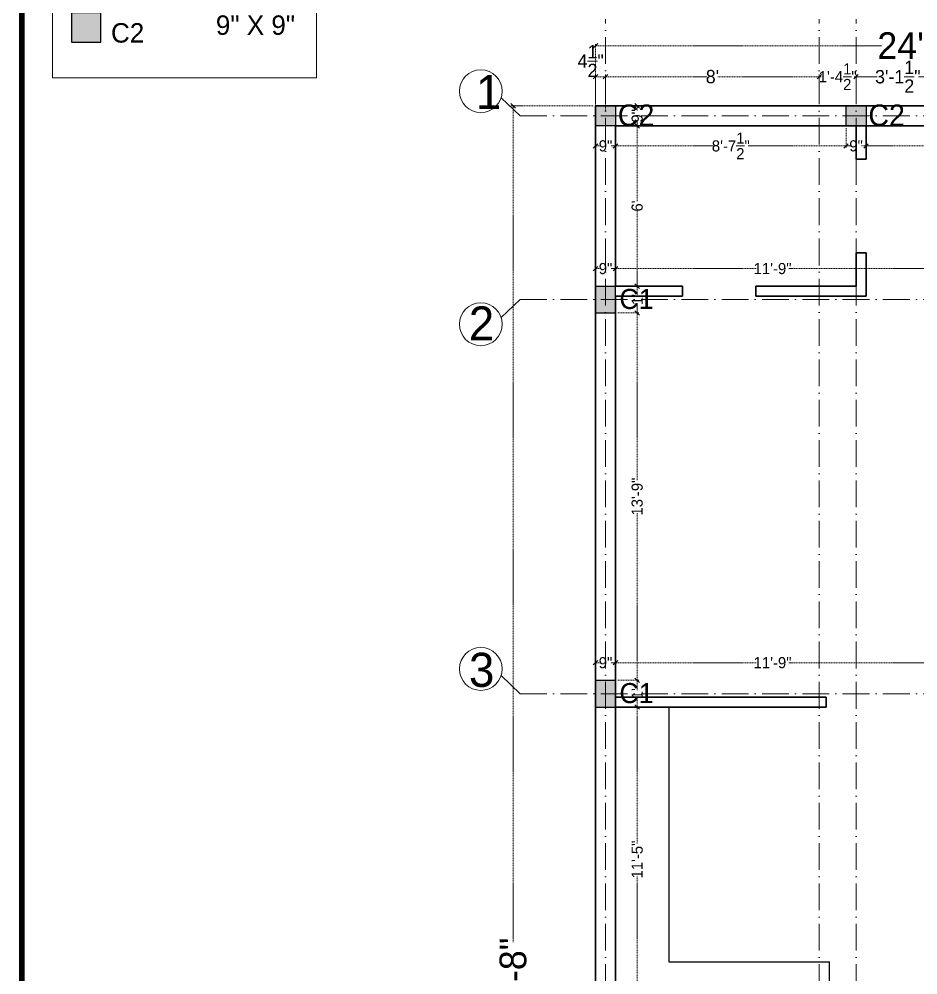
# Model space of a CAD drawing. Header units: millimetres. Extents: x -6808 to 215771, y -89660 to -16303.
# Drawn here: x 106699.7 to 107103.3, y -47514.1 to -47084.8 of the extents above; entities that cross this region are included whole.
import ezdxf

# ---------------------------------------------------------------- set-up
doc = ezdxf.new("R2010")
doc.units = ezdxf.units.MM
doc.header["$PDMODE"] = 35
doc.linetypes.add('ACAD_ISO10W100', pattern=[18, 12, -3, 0, -3])
doc.linetypes.add('DASHED', pattern=[0.75, 0.5, -0.25])
doc.layers.get('0').update_dxf_attribs({"color": 8})
for name, color, linetype, lineweight in [('col.center', 5, 'ACAD_ISO10W100', 15), ('column', 5, 'Continuous', 30), ('dim2', 6, 'Continuous', 20), ('wall', 7, 'Continuous', 35)]:
    doc.layers.add(name, color=color, linetype=linetype, lineweight=lineweight)
doc.layers.add('FORMAT', color=7, linetype='Continuous')
doc.styles.add('cdim', font='arial.ttf')
doc.styles.add('SAJ', font='eurr____.ttf')
doc.dimstyles.new('SAJ', dxfattribs={"dimtxt": 5, "dimasz": 2, "dimexe": 1, "dimexo": 1, "dimgap": 0.09375, "dimtad": 0, "dimdec": 1, "dimzin": 0, "dimdsep": 46, "dimlunit": 4, "dimtxsty": 'SAJ', "dimblk": 'OBLIQUE', "dimcen": 0.125, "dimdle": 0.375, "dimadec": 0, "dimazin": 0, "dimtfac": 1, "dimtdec": 1, "dimtofl": 0, "dimtmove": 0, "dimatfit": 3, "dimldrblk": 'OBLIQUE', "dimfxl": 1, "dimtolj": 1, "dimtzin": 0, "dimlwd": 5, "dimlwe": 5, "dimarcsym": 1})

# ---------------------------------------------------------------- blocks, each defined once
blk = doc.blocks.new('_Oblique')
at = {"color": 0, "linetype": 'ByBlock', "lineweight": -2}
blk.add_line((-0.5, -0.5), (0.5, 0.5), dxfattribs=at)
blk = doc.blocks.new('*D1376')
at = {"layer": 'Defpoints', "color": 0, "transparency": 16777216}
for p in [(107252.54, -47096.82), (106958.54, -47123.77), (107252.54, -47123.77)]:
    blk.add_point(p, dxfattribs=at)
at = {"layer": 'dim2', "color": 0, "linetype": 'DASHED', "lineweight": 5, "transparency": 16777216}
for p, q in [((106958.54, -47122.77), (106958.54, -47095.82)), ((107252.54, -47122.77), (107252.54, -47095.82)), ((106958.17, -47096.82), (107087.09, -47096.82)), ((107252.92, -47096.82), (107124, -47096.82))]:
    blk.add_line(p, q, dxfattribs=at)
at = {"layer": 'dim2', "color": 0, "lineweight": 5, "transparency": 16777216, "xscale": 2, "yscale": 2, "zscale": 2, "rotation": 180}
blk.add_blockref('_Oblique', (106958.54, -47096.82), dxfattribs=at)
at = {"layer": 'dim2', "color": 0, "lineweight": 5, "transparency": 16777216, "xscale": 2, "yscale": 2, "zscale": 2}
blk.add_blockref('_Oblique', (107252.54, -47096.82), dxfattribs=at)
at = {"layer": 'dim2', "color": 0, "transparency": 16777216, "insert": (107105.54, -47096.82), "char_height": 12, "attachment_point": 5, "style": 'SAJ'}
blk.add_mtext('\\A1;24\'-6"', dxfattribs=at)
blk = doc.blocks.new('*D1377')
at = {"layer": 'Defpoints', "color": 0, "transparency": 16777216}
for p in [(106958.54, -47123.77), (106921.55, -47911.77), (106958.54, -47911.77)]:
    blk.add_point(p, dxfattribs=at)
at = {"layer": 'dim2', "color": 0, "linetype": 'DASHED', "lineweight": 5, "transparency": 16777216}
for p, q in [((106957.54, -47123.77), (106920.55, -47123.77)), ((106921.55, -47123.4), (106921.55, -47499.36)), ((106921.55, -47912.15), (106921.55, -47536.18)), ((106957.54, -47911.77), (106920.55, -47911.77))]:
    blk.add_line(p, q, dxfattribs=at)
at = {"layer": 'dim2', "color": 0, "lineweight": 5, "transparency": 16777216, "xscale": 2, "yscale": 2, "zscale": 2}
for p, rotation in [((106921.55, -47123.77), 90), ((106921.55, -47911.77), 270)]:
    blk.add_blockref('_Oblique', p, dxfattribs=dict(at, rotation=rotation))
at = {"layer": 'dim2', "color": 0, "transparency": 16777216, "insert": (106921.55, -47517.77), "char_height": 12, "attachment_point": 5, "rotation": 90, "style": 'SAJ'}
blk.add_mtext('\\A1;65\'-8"', dxfattribs=at)
blk = doc.blocks.new('A$C32B276F4')
at = {"layer": 'column'}
blk.add_hatch(color=256, dxfattribs=at).paths.add_polyline_path([(9, 0), (9, 9), (0, 9), (0, 0)])
for p, q in [((0, 0), (0, 9)), ((0, 9), (9, 9)), ((9, 9), (9, 0)), ((9, 0), (0, 0))]:
    blk.add_line(p, q, dxfattribs=at)
at = {"layer": 'col.center', "linetype": 'ByBlock', "insert": (10.02, 9.59), "char_height": 9.6, "width": 293.6941, "attachment_point": 1, "style": 'SAJ'}
blk.add_mtext('\\A1;{\\fCentury Gothic|b0|i0|c0|p34;C2}', dxfattribs=at)
blk = doc.blocks.new('c1')
at = {"layer": 'column'}
blk.add_hatch(color=256, dxfattribs=at).paths.add_polyline_path([(58376.49, -43564.36), (58385.49, -43564.36), (58385.49, -43552.36), (58376.49, -43552.36)])
for p, q in [((58376.49, -43552.36), (58376.49, -43564.36)), ((58376.49, -43552.36), (58385.49, -43552.36)), ((58385.49, -43564.36), (58385.49, -43552.36)), ((58376.49, -43564.36), (58385.49, -43564.36))]:
    blk.add_line(p, q, dxfattribs=at)
blk = doc.blocks.new('*D1336')
at = {"layer": 'col.center', "color": 0, "linetype": 'DASHED', "lineweight": 5, "transparency": 16777216}
for p, q in [((106958.17, -47110.69), (106963.42, -47110.69)), ((106958.54, -47126.2), (106958.54, -47109.69)), ((106963.04, -47126.2), (106963.04, -47109.69))]:
    blk.add_line(p, q, dxfattribs=at)
at = {"layer": 'Defpoints', "color": 0, "transparency": 16777216}
for p in [(106963.04, -47110.69), (106958.54, -47127.2), (106963.04, -47127.2)]:
    blk.add_point(p, dxfattribs=at)
at = {"layer": 'col.center', "color": 0, "lineweight": 5, "transparency": 16777216, "xscale": 2, "yscale": 2, "zscale": 2, "rotation": 180}
blk.add_blockref('_Oblique', (106958.54, -47110.69), dxfattribs=at)
at = {"layer": 'col.center', "color": 0, "lineweight": 5, "transparency": 16777216, "xscale": 2, "yscale": 2, "zscale": 2}
blk.add_blockref('_Oblique', (106963.04, -47110.69), dxfattribs=at)
at = {"layer": 'col.center', "color": 0, "transparency": 16777216, "insert": (106956.36, -47103.69), "char_height": 5, "attachment_point": 5, "style": 'SAJ'}
blk.add_mtext('\\A1;{\\H1.2x;4{\\H1.000000x;\\S1/2;}"}', dxfattribs=at)
blk = doc.blocks.new('*D1337')
at = {"layer": 'col.center', "color": 0, "linetype": 'DASHED', "lineweight": 5, "transparency": 16777216}
for p, q in [((106962.67, -47110.69), (107008.6, -47110.69)), ((106963.04, -47116.94), (106963.04, -47109.69)), ((107059.42, -47110.69), (107013.48, -47110.69)), ((107059.04, -47116.94), (107059.04, -47109.69))]:
    blk.add_line(p, q, dxfattribs=at)
at = {"layer": 'Defpoints', "color": 0, "transparency": 16777216}
for p in [(107059.04, -47110.69), (106963.04, -47117.94), (107059.04, -47117.94)]:
    blk.add_point(p, dxfattribs=at)
at = {"layer": 'col.center', "color": 0, "lineweight": 5, "transparency": 16777216, "xscale": 2, "yscale": 2, "zscale": 2, "rotation": 180}
blk.add_blockref('_Oblique', (106963.04, -47110.69), dxfattribs=at)
at = {"layer": 'col.center', "color": 0, "lineweight": 5, "transparency": 16777216, "xscale": 2, "yscale": 2, "zscale": 2}
blk.add_blockref('_Oblique', (107059.04, -47110.69), dxfattribs=at)
at = {"layer": 'col.center', "color": 0, "transparency": 16777216, "insert": (107011.04, -47110.69), "char_height": 5, "attachment_point": 5, "style": 'SAJ'}
blk.add_mtext("\\A1;{\\H1.2x;8'}", dxfattribs=at)
blk = doc.blocks.new('*D1338')
at = {"layer": 'col.center', "color": 0, "linetype": 'DASHED', "lineweight": 5, "transparency": 16777216}
for p, q in [((107075.17, -47110.69), (107084.95, -47110.69)), ((107075.54, -47116.94), (107075.54, -47109.69)), ((107113.42, -47110.69), (107103.63, -47110.69)), ((107113.04, -47116.94), (107113.04, -47109.69))]:
    blk.add_line(p, q, dxfattribs=at)
at = {"layer": 'Defpoints', "color": 0, "transparency": 16777216}
for p in [(107113.04, -47110.69), (107075.54, -47117.94), (107113.04, -47117.94)]:
    blk.add_point(p, dxfattribs=at)
at = {"layer": 'col.center', "color": 0, "lineweight": 5, "transparency": 16777216, "xscale": 2, "yscale": 2, "zscale": 2, "rotation": 180}
blk.add_blockref('_Oblique', (107075.54, -47110.69), dxfattribs=at)
at = {"layer": 'col.center', "color": 0, "lineweight": 5, "transparency": 16777216, "xscale": 2, "yscale": 2, "zscale": 2}
blk.add_blockref('_Oblique', (107113.04, -47110.69), dxfattribs=at)
at = {"layer": 'col.center', "color": 0, "transparency": 16777216, "insert": (107094.29, -47110.69), "char_height": 5, "attachment_point": 5, "style": 'SAJ'}
blk.add_mtext('\\A1;{\\H1.2x;3\'-1{\\H1.000000x;\\S1/2;}"}', dxfattribs=at)
blk = doc.blocks.new('*D1381')
at = {"layer": 'col.center', "color": 0, "linetype": 'DASHED', "lineweight": 5, "transparency": 16777216}
for p, q in [((107058.67, -47110.69), (107059.95, -47110.69)), ((107059.04, -47116.94), (107059.04, -47109.69)), ((107075.92, -47110.69), (107074.63, -47110.69)), ((107075.54, -47116.94), (107075.54, -47109.69))]:
    blk.add_line(p, q, dxfattribs=at)
at = {"layer": 'Defpoints', "color": 0, "transparency": 16777216}
for p in [(107075.54, -47110.69), (107059.04, -47117.94), (107075.54, -47117.94)]:
    blk.add_point(p, dxfattribs=at)
at = {"layer": 'col.center', "color": 0, "lineweight": 5, "transparency": 16777216, "xscale": 2, "yscale": 2, "zscale": 2, "rotation": 180}
blk.add_blockref('_Oblique', (107059.04, -47110.69), dxfattribs=at)
at = {"layer": 'col.center', "color": 0, "lineweight": 5, "transparency": 16777216, "xscale": 2, "yscale": 2, "zscale": 2}
blk.add_blockref('_Oblique', (107075.54, -47110.69), dxfattribs=at)
at = {"layer": 'col.center', "color": 0, "transparency": 16777216, "insert": (107067.29, -47110.69), "char_height": 5, "attachment_point": 5, "style": 'SAJ'}
blk.add_mtext('\\A1;1\'-4{\\H1.000000x;\\S1/2;}"', dxfattribs=at)
blk = doc.blocks.new('*D1382')
at = {"layer": 'col.center', "color": 0, "linetype": 'DASHED', "lineweight": 5, "transparency": 16777216}
for p, q in [((106958.54, -47133.77), (106958.54, -47142.77)), ((106967.54, -47133.77), (106967.54, -47142.77)), ((106958.17, -47141.77), (106960.57, -47141.77)), ((106967.92, -47141.77), (106965.51, -47141.77))]:
    blk.add_line(p, q, dxfattribs=at)
at = {"layer": 'Defpoints', "color": 0, "transparency": 16777216}
for p in [(106958.54, -47132.77), (106967.54, -47132.77), (106958.54, -47141.77)]:
    blk.add_point(p, dxfattribs=at)
at = {"layer": 'col.center', "color": 0, "lineweight": 5, "transparency": 16777216, "xscale": 2, "yscale": 2, "zscale": 2, "rotation": 180}
blk.add_blockref('_Oblique', (106958.54, -47141.77), dxfattribs=at)
at = {"layer": 'col.center', "color": 0, "lineweight": 5, "transparency": 16777216, "xscale": 2, "yscale": 2, "zscale": 2}
blk.add_blockref('_Oblique', (106967.54, -47141.77), dxfattribs=at)
at = {"layer": 'col.center', "color": 0, "transparency": 16777216, "insert": (106963.04, -47141.77), "char_height": 5, "attachment_point": 5, "style": 'SAJ'}
blk.add_mtext('\\A1;{\\C1;9"}', dxfattribs=at)
blk = doc.blocks.new('*D1383')
at = {"layer": 'col.center', "color": 0, "linetype": 'DASHED', "lineweight": 5, "transparency": 16777216}
for p, q in [((106967.54, -47133.77), (106967.54, -47142.77)), ((107071.04, -47133.77), (107071.04, -47142.77)), ((106967.17, -47141.77), (107011.53, -47141.77)), ((107071.42, -47141.77), (107027.05, -47141.77))]:
    blk.add_line(p, q, dxfattribs=at)
at = {"layer": 'Defpoints', "color": 0, "transparency": 16777216}
for p in [(106967.54, -47132.77), (107071.04, -47132.77), (107071.04, -47141.77)]:
    blk.add_point(p, dxfattribs=at)
at = {"layer": 'col.center', "color": 0, "lineweight": 5, "transparency": 16777216, "xscale": 2, "yscale": 2, "zscale": 2, "rotation": 180}
blk.add_blockref('_Oblique', (106967.54, -47141.77), dxfattribs=at)
at = {"layer": 'col.center', "color": 0, "lineweight": 5, "transparency": 16777216, "xscale": 2, "yscale": 2, "zscale": 2}
blk.add_blockref('_Oblique', (107071.04, -47141.77), dxfattribs=at)
at = {"layer": 'col.center', "color": 0, "transparency": 16777216, "insert": (107019.29, -47141.77), "char_height": 5, "attachment_point": 5, "style": 'SAJ'}
blk.add_mtext('\\A1;{\\C1;8\'-7{\\H1.000000x;\\S1/2;}"}', dxfattribs=at)
blk = doc.blocks.new('*D1384')
at = {"layer": 'col.center', "color": 0, "linetype": 'DASHED', "lineweight": 5, "transparency": 16777216}
for p, q in [((107071.04, -47133.77), (107071.04, -47142.77)), ((107080.04, -47133.77), (107080.04, -47142.77)), ((107070.67, -47141.77), (107073.07, -47141.77)), ((107080.42, -47141.77), (107078.01, -47141.77))]:
    blk.add_line(p, q, dxfattribs=at)
at = {"layer": 'Defpoints', "color": 0, "transparency": 16777216}
for p in [(107071.04, -47132.77), (107080.04, -47132.77), (107071.04, -47141.77)]:
    blk.add_point(p, dxfattribs=at)
at = {"layer": 'col.center', "color": 0, "lineweight": 5, "transparency": 16777216, "xscale": 2, "yscale": 2, "zscale": 2, "rotation": 180}
blk.add_blockref('_Oblique', (107071.04, -47141.77), dxfattribs=at)
at = {"layer": 'col.center', "color": 0, "lineweight": 5, "transparency": 16777216, "xscale": 2, "yscale": 2, "zscale": 2}
blk.add_blockref('_Oblique', (107080.04, -47141.77), dxfattribs=at)
at = {"layer": 'col.center', "color": 0, "transparency": 16777216, "insert": (107075.54, -47141.77), "char_height": 5, "attachment_point": 5, "style": 'SAJ'}
blk.add_mtext('\\A1;{\\C1;9"}', dxfattribs=at)
blk = doc.blocks.new('*D1385')
at = {"layer": 'col.center', "color": 0, "linetype": 'DASHED', "lineweight": 5, "transparency": 16777216}
for p, q in [((107080.04, -47133.77), (107080.04, -47142.77)), ((107243.54, -47133.77), (107243.54, -47142.77)), ((107079.67, -47141.77), (107152.69, -47141.77)), ((107243.92, -47141.77), (107170.89, -47141.77))]:
    blk.add_line(p, q, dxfattribs=at)
at = {"layer": 'Defpoints', "color": 0, "transparency": 16777216}
for p in [(107080.04, -47132.77), (107243.54, -47132.77), (107243.54, -47141.77)]:
    blk.add_point(p, dxfattribs=at)
at = {"layer": 'col.center', "color": 0, "lineweight": 5, "transparency": 16777216, "xscale": 2, "yscale": 2, "zscale": 2, "rotation": 180}
blk.add_blockref('_Oblique', (107080.04, -47141.77), dxfattribs=at)
at = {"layer": 'col.center', "color": 0, "lineweight": 5, "transparency": 16777216, "xscale": 2, "yscale": 2, "zscale": 2}
blk.add_blockref('_Oblique', (107243.54, -47141.77), dxfattribs=at)
at = {"layer": 'col.center', "color": 0, "transparency": 16777216, "insert": (107161.79, -47141.77), "char_height": 5, "attachment_point": 5, "style": 'SAJ'}
blk.add_mtext('\\A1;{\\C1;13\'-7{\\H1.000000x;\\S1/2;}"}', dxfattribs=at)
blk = doc.blocks.new('*D1387')
at = {"layer": 'col.center', "color": 0, "linetype": 'DASHED', "lineweight": 5, "transparency": 16777216}
for p, q in [((106967.17, -47196.89), (107030.75, -47196.89)), ((106967.54, -47203.77), (106967.54, -47195.89)), ((107108.92, -47196.89), (107045.33, -47196.89)), ((107108.54, -47203.77), (107108.54, -47195.89))]:
    blk.add_line(p, q, dxfattribs=at)
at = {"layer": 'Defpoints', "color": 0, "transparency": 16777216}
for p in [(107108.54, -47196.89), (106967.54, -47204.77), (107108.54, -47204.77)]:
    blk.add_point(p, dxfattribs=at)
at = {"layer": 'col.center', "color": 0, "lineweight": 5, "transparency": 16777216, "xscale": 2, "yscale": 2, "zscale": 2, "rotation": 180}
blk.add_blockref('_Oblique', (106967.54, -47196.89), dxfattribs=at)
at = {"layer": 'col.center', "color": 0, "lineweight": 5, "transparency": 16777216, "xscale": 2, "yscale": 2, "zscale": 2}
blk.add_blockref('_Oblique', (107108.54, -47196.89), dxfattribs=at)
at = {"layer": 'col.center', "color": 0, "transparency": 16777216, "insert": (107038.04, -47196.89), "char_height": 5, "attachment_point": 5, "style": 'SAJ'}
blk.add_mtext('\\A1;{\\C1;11\'-9"}', dxfattribs=at)
blk = doc.blocks.new('*D1346')
at = {"layer": 'col.center', "color": 0, "linetype": 'DASHED', "lineweight": 5, "transparency": 16777216}
for p, q in [((106967.17, -47373.89), (107030.75, -47373.89)), ((106967.54, -47380.77), (106967.54, -47372.89)), ((107108.92, -47373.89), (107045.33, -47373.89)), ((107108.54, -47380.77), (107108.54, -47372.89))]:
    blk.add_line(p, q, dxfattribs=at)
at = {"layer": 'Defpoints', "color": 0, "transparency": 16777216}
for p in [(107108.54, -47373.89), (106967.54, -47381.77), (107108.54, -47381.77)]:
    blk.add_point(p, dxfattribs=at)
at = {"layer": 'col.center', "color": 0, "lineweight": 5, "transparency": 16777216, "xscale": 2, "yscale": 2, "zscale": 2, "rotation": 180}
blk.add_blockref('_Oblique', (106967.54, -47373.89), dxfattribs=at)
at = {"layer": 'col.center', "color": 0, "lineweight": 5, "transparency": 16777216, "xscale": 2, "yscale": 2, "zscale": 2}
blk.add_blockref('_Oblique', (107108.54, -47373.89), dxfattribs=at)
at = {"layer": 'col.center', "color": 0, "transparency": 16777216, "insert": (107038.04, -47373.89), "char_height": 5, "attachment_point": 5, "style": 'SAJ'}
blk.add_mtext('\\A1;{\\C1;11\'-9"}', dxfattribs=at)
blk = doc.blocks.new('*D1391')
at = {"layer": 'col.center', "color": 0, "linetype": 'DASHED', "lineweight": 5, "transparency": 16777216}
for p, q in [((106958.17, -47373.89), (106960.57, -47373.89)), ((106958.54, -47380.77), (106958.54, -47372.89)), ((106967.92, -47373.89), (106965.51, -47373.89)), ((106967.54, -47380.77), (106967.54, -47372.89))]:
    blk.add_line(p, q, dxfattribs=at)
at = {"layer": 'Defpoints', "color": 0, "transparency": 16777216}
for p in [(106967.54, -47373.89), (106958.54, -47381.77), (106967.54, -47381.77)]:
    blk.add_point(p, dxfattribs=at)
at = {"layer": 'col.center', "color": 0, "lineweight": 5, "transparency": 16777216, "xscale": 2, "yscale": 2, "zscale": 2, "rotation": 180}
blk.add_blockref('_Oblique', (106958.54, -47373.89), dxfattribs=at)
at = {"layer": 'col.center', "color": 0, "lineweight": 5, "transparency": 16777216, "xscale": 2, "yscale": 2, "zscale": 2}
blk.add_blockref('_Oblique', (106967.54, -47373.89), dxfattribs=at)
at = {"layer": 'col.center', "color": 0, "transparency": 16777216, "insert": (106963.04, -47373.89), "char_height": 5, "attachment_point": 5, "style": 'SAJ'}
blk.add_mtext('\\A1;{\\C1;9"}', dxfattribs=at)
blk = doc.blocks.new('*D1392')
at = {"layer": 'col.center', "color": 0, "linetype": 'DASHED', "lineweight": 5, "transparency": 16777216}
for p, q in [((106958.17, -47196.89), (106960.57, -47196.89)), ((106958.54, -47203.77), (106958.54, -47195.89)), ((106967.92, -47196.89), (106965.51, -47196.89)), ((106967.54, -47203.77), (106967.54, -47195.89))]:
    blk.add_line(p, q, dxfattribs=at)
at = {"layer": 'Defpoints', "color": 0, "transparency": 16777216}
for p in [(106967.54, -47196.89), (106958.54, -47204.77), (106967.54, -47204.77)]:
    blk.add_point(p, dxfattribs=at)
at = {"layer": 'col.center', "color": 0, "lineweight": 5, "transparency": 16777216, "xscale": 2, "yscale": 2, "zscale": 2, "rotation": 180}
blk.add_blockref('_Oblique', (106958.54, -47196.89), dxfattribs=at)
at = {"layer": 'col.center', "color": 0, "lineweight": 5, "transparency": 16777216, "xscale": 2, "yscale": 2, "zscale": 2}
blk.add_blockref('_Oblique', (106967.54, -47196.89), dxfattribs=at)
at = {"layer": 'col.center', "color": 0, "transparency": 16777216, "insert": (106963.04, -47196.89), "char_height": 5, "attachment_point": 5, "style": 'SAJ'}
blk.add_mtext('\\A1;{\\C1;9"}', dxfattribs=at)
blk = doc.blocks.new('*D1402')
at = {"layer": 'col.center', "color": 0, "linetype": 'DASHED', "lineweight": 5, "transparency": 16777216}
for p, q in [((106968.54, -47123.77), (106978.27, -47123.77)), ((106977.27, -47123.4), (106977.27, -47125.8)), ((106968.54, -47132.77), (106978.27, -47132.77)), ((106977.27, -47133.15), (106977.27, -47130.75))]:
    blk.add_line(p, q, dxfattribs=at)
at = {"layer": 'Defpoints', "color": 0, "transparency": 16777216}
for p in [(106967.54, -47123.77), (106967.54, -47132.77), (106977.27, -47132.77)]:
    blk.add_point(p, dxfattribs=at)
at = {"layer": 'col.center', "color": 0, "lineweight": 5, "transparency": 16777216, "xscale": 2, "yscale": 2, "zscale": 2}
for p, rotation in [((106977.27, -47123.77), 90), ((106977.27, -47132.77), 270)]:
    blk.add_blockref('_Oblique', p, dxfattribs=dict(at, rotation=rotation))
at = {"layer": 'col.center', "color": 0, "transparency": 16777216, "insert": (106977.27, -47128.27), "char_height": 5, "attachment_point": 5, "rotation": 90, "style": 'SAJ'}
blk.add_mtext('\\A1;{\\C1;9"}', dxfattribs=at)
blk = doc.blocks.new('*D1361')
at = {"layer": 'col.center', "color": 0, "linetype": 'DASHED', "lineweight": 5, "transparency": 16777216}
for p, q in [((106968.54, -47132.77), (106978.27, -47132.77)), ((106977.27, -47132.4), (106977.27, -47166.71)), ((106977.27, -47205.15), (106977.27, -47170.84)), ((106968.54, -47204.77), (106978.27, -47204.77))]:
    blk.add_line(p, q, dxfattribs=at)
at = {"layer": 'Defpoints', "color": 0, "transparency": 16777216}
for p in [(106967.54, -47132.77), (106967.54, -47204.77), (106977.27, -47204.77)]:
    blk.add_point(p, dxfattribs=at)
at = {"layer": 'col.center', "color": 0, "lineweight": 5, "transparency": 16777216, "xscale": 2, "yscale": 2, "zscale": 2}
for p, rotation in [((106977.27, -47132.77), 90), ((106977.27, -47204.77), 270)]:
    blk.add_blockref('_Oblique', p, dxfattribs=dict(at, rotation=rotation))
at = {"layer": 'col.center', "color": 0, "transparency": 16777216, "insert": (106977.27, -47168.77), "char_height": 5, "attachment_point": 5, "rotation": 90, "style": 'SAJ'}
blk.add_mtext("\\A1;{\\C1;6'}", dxfattribs=at)
blk = doc.blocks.new('*D1403')
at = {"layer": 'col.center', "color": 0, "linetype": 'DASHED', "lineweight": 5, "transparency": 16777216}
for p, q in [((106968.54, -47204.77), (106978.27, -47204.77)), ((106977.27, -47204.4), (106977.27, -47209.15)), ((106977.27, -47217.15), (106977.27, -47212.4)), ((106968.54, -47216.77), (106978.27, -47216.77))]:
    blk.add_line(p, q, dxfattribs=at)
at = {"layer": 'Defpoints', "color": 0, "transparency": 16777216}
for p in [(106967.54, -47204.77), (106967.54, -47216.77), (106977.27, -47216.77)]:
    blk.add_point(p, dxfattribs=at)
at = {"layer": 'col.center', "color": 0, "lineweight": 5, "transparency": 16777216, "xscale": 2, "yscale": 2, "zscale": 2}
for p, rotation in [((106977.27, -47204.77), 90), ((106977.27, -47216.77), 270)]:
    blk.add_blockref('_Oblique', p, dxfattribs=dict(at, rotation=rotation))
at = {"layer": 'col.center', "color": 0, "transparency": 16777216, "insert": (106977.27, -47210.77), "char_height": 5, "attachment_point": 5, "rotation": 90, "style": 'SAJ'}
blk.add_mtext("\\A1;{\\C1;1'}", dxfattribs=at)
blk = doc.blocks.new('*D1362')
at = {"layer": 'col.center', "color": 0, "linetype": 'DASHED', "lineweight": 5, "transparency": 16777216}
for p, q in [((106968.54, -47216.77), (106978.27, -47216.77)), ((106977.27, -47216.4), (106977.27, -47291.99)), ((106977.27, -47382.15), (106977.27, -47306.56)), ((106968.54, -47381.77), (106978.27, -47381.77))]:
    blk.add_line(p, q, dxfattribs=at)
at = {"layer": 'Defpoints', "color": 0, "transparency": 16777216}
for p in [(106967.54, -47216.77), (106967.54, -47381.77), (106977.27, -47381.77)]:
    blk.add_point(p, dxfattribs=at)
at = {"layer": 'col.center', "color": 0, "lineweight": 5, "transparency": 16777216, "xscale": 2, "yscale": 2, "zscale": 2}
for p, rotation in [((106977.27, -47216.77), 90), ((106977.27, -47381.77), 270)]:
    blk.add_blockref('_Oblique', p, dxfattribs=dict(at, rotation=rotation))
at = {"layer": 'col.center', "color": 0, "transparency": 16777216, "insert": (106977.27, -47299.27), "char_height": 5, "attachment_point": 5, "rotation": 90, "style": 'SAJ'}
blk.add_mtext('\\A1;{\\C1;13\'-9"}', dxfattribs=at)
blk = doc.blocks.new('*D1404')
at = {"layer": 'col.center', "color": 0, "linetype": 'DASHED', "lineweight": 5, "transparency": 16777216}
for p, q in [((106968.54, -47381.77), (106978.27, -47381.77)), ((106977.27, -47381.4), (106977.27, -47386.15)), ((106977.27, -47394.15), (106977.27, -47389.4)), ((106968.54, -47393.77), (106978.27, -47393.77))]:
    blk.add_line(p, q, dxfattribs=at)
at = {"layer": 'Defpoints', "color": 0, "transparency": 16777216}
for p in [(106967.54, -47381.77), (106967.54, -47393.77), (106977.27, -47393.77)]:
    blk.add_point(p, dxfattribs=at)
at = {"layer": 'col.center', "color": 0, "lineweight": 5, "transparency": 16777216, "xscale": 2, "yscale": 2, "zscale": 2}
for p, rotation in [((106977.27, -47381.77), 90), ((106977.27, -47393.77), 270)]:
    blk.add_blockref('_Oblique', p, dxfattribs=dict(at, rotation=rotation))
at = {"layer": 'col.center', "color": 0, "transparency": 16777216, "insert": (106977.27, -47387.77), "char_height": 5, "attachment_point": 5, "rotation": 90, "style": 'SAJ'}
blk.add_mtext("\\A1;1'", dxfattribs=at)
blk = doc.blocks.new('*D1405')
at = {"layer": 'col.center', "color": 0, "linetype": 'DASHED', "lineweight": 5, "transparency": 16777216}
for p, q in [((106968.54, -47393.77), (106978.27, -47393.77)), ((106977.27, -47393.4), (106977.27, -47454.99)), ((106977.27, -47531.15), (106977.27, -47469.56)), ((106968.54, -47530.77), (106978.27, -47530.77))]:
    blk.add_line(p, q, dxfattribs=at)
at = {"layer": 'Defpoints', "color": 0, "transparency": 16777216}
for p in [(106967.54, -47393.77), (106967.54, -47530.77), (106977.27, -47530.77)]:
    blk.add_point(p, dxfattribs=at)
at = {"layer": 'col.center', "color": 0, "lineweight": 5, "transparency": 16777216, "xscale": 2, "yscale": 2, "zscale": 2}
for p, rotation in [((106977.27, -47393.77), 90), ((106977.27, -47530.77), 270)]:
    blk.add_blockref('_Oblique', p, dxfattribs=dict(at, rotation=rotation))
at = {"layer": 'col.center', "color": 0, "transparency": 16777216, "insert": (106977.27, -47462.27), "char_height": 5, "attachment_point": 5, "rotation": 90, "style": 'SAJ'}
blk.add_mtext('\\A1;{\\C1;11\'-5"}', dxfattribs=at)

msp = doc.modelspace()

# ---------------------------------------------------------------- hatches: boundary and pattern name
at = {"layer": 'column', "ltscale": 2}
msp.add_hatch(color=5, dxfattribs=at).paths.add_polyline_path([(106736.411, -47095.168), (106736.411, -47082.069), (106723.312, -47082.069), (106723.312, -47095.168)])

# ---------------------------------------------------------------- linework, layer by layer
for p, q in [((106991.54, -47393.774), (106991.54, -47508.274)), ((106991.54, -47508.274), (107063.54, -47508.274)), ((107063.54, -47532.274), (107063.54, -47508.274))]:
    msp.add_line(p, q)
at = {"layer": 'col.center'}
for p, q in [((106963.04, -47937.508), (106963.04, -47084.827)), ((107059.04, -47937.508), (107059.04, -47084.827)), ((107075.54, -47937.508), (107075.54, -47084.827)), ((106924.715, -47128.274), (106916.198, -47120.145)), ((106924.715, -47128.274), (107299.84, -47128.274)), ((106924.715, -47210.774), (106916.198, -47218.902)), ((106924.715, -47210.774), (107299.84, -47210.774)), ((106924.715, -47387.774), (106916.198, -47379.645)), ((106924.715, -47387.774), (107299.84, -47387.774))]:
    msp.add_line(p, q, dxfattribs=at)
at = {"layer": 'col.center', "linetype": 'ByBlock'}
for centre in [(106907.044, -47117.183), (106907.044, -47221.865), (106907.044, -47376.683)]:
    msp.add_circle(centre, 9.621, dxfattribs=at)
at = {"layer": 'column', "lineweight": 18}
msp.add_lwpolyline([(106714.664, -47052.569), (106833.343, -47052.569), (106833.343, -47111.242), (106714.664, -47111.242)], close=True, dxfattribs=at)
at = {"layer": 'column', "ltscale": 2}
msp.add_lwpolyline([(106723.312, -47095.168), (106736.411, -47095.168), (106736.411, -47082.069), (106723.312, -47082.069)], close=True, dxfattribs=at)
at = {"layer": 'FORMAT', "color": 0, "const_width": 2.464}
msp.add_lwpolyline([(106700.982, -47038.294), (106700.982, -48196.039), (107505.834, -48196.039), (107505.834, -47038.294)], close=True, dxfattribs=at)
msp.add_lwpolyline([(106700.982, -47038.294), (106700.982, -48196.039), (107505.834, -48196.039), (107505.834, -47038.294)], close=True, dxfattribs=at)
at = {"layer": 'wall'}
for p, q in [((107252.54, -47123.774), (106958.54, -47123.774)), ((106958.54, -47123.774), (106958.54, -47911.774)), ((107243.54, -47132.774), (106967.54, -47132.774)), ((106967.54, -47132.774), (106967.54, -47197.774)), ((106967.54, -47132.774), (106967.54, -47197.774)), ((107098.04, -47132.774), (107102.54, -47132.774)), ((106967.54, -47197.774), (106967.54, -47202.274)), ((106967.54, -47197.774), (106967.54, -47202.274)), ((106967.54, -47202.274), (106967.54, -47204.774)), ((106967.54, -47209.274), (106967.54, -47532.274))]:
    msp.add_line(p, q, dxfattribs=at)
at = {"layer": 'wall', "color": 1}
for p, q in [((107075.54, -47132.774), (107075.54, -47147.774)), ((107080.04, -47132.774), (107080.04, -47147.774)), ((107075.54, -47147.774), (107080.04, -47147.774)), ((107075.54, -47189.774), (107075.54, -47204.774)), ((107075.54, -47189.774), (107080.04, -47189.774)), ((107080.04, -47189.774), (107080.04, -47209.274)), ((106997.54, -47204.774), (106967.54, -47204.774)), ((106997.54, -47209.274), (106997.54, -47204.774)), ((107075.54, -47204.774), (107030.54, -47204.774)), ((107030.54, -47209.274), (107030.54, -47204.774)), ((106997.54, -47209.274), (106967.54, -47209.274)), ((107080.04, -47209.274), (107030.54, -47209.274)), ((107062.04, -47389.274), (106967.54, -47389.274)), ((107062.04, -47393.774), (107062.04, -47389.274)), ((107062.04, -47393.774), (106967.54, -47393.774))]:
    msp.add_line(p, q, dxfattribs=at)

# ---------------------------------------------------------------- block references
at = {"layer": 'column'}
for name, p in [('A$C32B276F4', (106958.54, -47132.774)), ('A$C32B276F4', (107071.04, -47132.774)), ('c1', (48582.049, -3652.412)), ('c1', (48582.049, -3829.412))]:
    msp.add_blockref(name, p, dxfattribs=at)

# ---------------------------------------------------------------- texts
at = {"layer": 'col.center', "char_height": 15.3, "width": 10.91812, "style": 'SAJ'}
for s, insert, attachment_point in [('\\A1;\\pi3.49846;{\\fCentury Gothic|b0|i0|c0|p34;1}', (106901.4, -47109.913), 1), ('\\A1;\\pi0.26372;{\\fCentury Gothic|b0|i0|c0|p34;2}', (106901.4, -47229.134), 7), ('\\A1;\\pi0.34173;{\\fCentury Gothic|b0|i0|c0|p34;3}', (106901.4, -47369.413), 1)]:
    msp.add_mtext(s, dxfattribs=dict(at, insert=insert, attachment_point=attachment_point))
at = {"layer": 'col.center', "linetype": 'ByBlock', "char_height": 9, "width": 293.6941, "attachment_point": 1, "style": 'SAJ'}
for insert in [(106969.271, -47206.006), (106969.271, -47383.006)]:
    msp.add_mtext('\\A1;{\\fCentury Gothic|b0|i0|c0|p34;C1}', dxfattribs=dict(at, insert=insert))
at = {"layer": 'column', "insert": (106805.865, -47087.592), "char_height": 8.73269, "width": 335.40053, "attachment_point": 5, "style": 'cdim'}
msp.add_mtext('\\A1;{\\fCentury Gothic|b0|i0|c0|p34;9" X 9"}', dxfattribs=at)
at = {"layer": 'column', "linetype": 'ByBlock', "insert": (106741.011, -47086.637), "char_height": 8.73269, "width": 427.45664, "attachment_point": 1, "style": 'SAJ'}
msp.add_mtext('\\A1;{\\fCentury Gothic|b0|i0|c0|p34;C2}', dxfattribs=at)

# ---------------------------------------------------------------- dimensions: what is measured, and where the dimension line sits
at = {"layer": 'col.center'}
dim = msp.add_linear_dim(base=(106963.04, -47110.69), p1=(106958.54, -47127.198), p2=(106963.04, -47127.198), text='{\\H1.2x;<>}', dimstyle='SAJ', override={"dimtmove": 1}, dxfattribs=at)
dim.commit()
dim.dimension.update_dxf_attribs({"geometry": '*D1336', "text_midpoint": (106956.362, -47103.691), "dimtype": 160})
for p1, p2, distance, picture, middle in [((107059.04, -47117.944), (107075.54, -47117.944), 7.254, '*D1381', (107067.29, -47110.69)), ((106967.54, -47381.774), (106967.54, -47393.774), 9.731, '*D1404', (106977.272, -47387.774))]:
    dim = msp.add_aligned_dim(p1=p1, p2=p2, distance=distance, dimstyle='SAJ', override={"dimtmove": 1}, dxfattribs=at)
    dim.commit()
    dim.dimension.update_dxf_attribs({"geometry": picture, "text_midpoint": middle})
for p1, p2, distance, text, picture, middle in [((107075.54, -47117.944), (107113.04, -47117.944), 7.254, '{\\H1.2x;<>}', '*D1338', (107094.29, -47110.69)), ((106963.04, -47117.944), (107059.04, -47117.944), 7.254, '{\\H1.2x;<>}', '*D1337', (107011.04, -47110.69)), ((106967.54, -47123.774), (106967.54, -47132.774), 9.731, '{\\C1;<>}', '*D1402', (106977.272, -47128.274)), ((106967.54, -47132.774), (106958.54, -47132.774), 8.999, '{\\C1;<>}', '*D1382', (106963.04, -47141.772)), ((106967.54, -47132.774), (107071.04, -47132.774), -8.999, '{\\C1;<>}', '*D1383', (107019.29, -47141.772)), ((106967.54, -47132.774), (106967.54, -47204.774), 9.731, '{\\C1;<>}', '*D1361', (106977.272, -47168.774)), ((107080.04, -47132.774), (107071.04, -47132.774), 8.999, '{\\C1;<>}', '*D1384', (107075.54, -47141.772)), ((107080.04, -47132.774), (107243.54, -47132.774), -8.999, '{\\C1;<>}', '*D1385', (107161.79, -47141.772)), ((106958.54, -47204.774), (106967.54, -47204.774), 7.883, '{\\C1;<>}', '*D1392', (106963.04, -47196.891)), ((106967.54, -47204.774), (107108.54, -47204.774), 7.883, '{\\C1;<>}', '*D1387', (107038.04, -47196.891)), ((106967.54, -47204.774), (106967.54, -47216.774), 9.731, '{\\C1;<>}', '*D1403', (106977.272, -47210.774)), ((106967.54, -47216.774), (106967.54, -47381.774), 9.731, '{\\C1;<>}', '*D1362', (106977.272, -47299.274)), ((106958.54, -47381.774), (106967.54, -47381.774), 7.883, '{\\C1;<>}', '*D1391', (106963.04, -47373.891)), ((106967.54, -47381.774), (107108.54, -47381.774), 7.883, '{\\C1;<>}', '*D1346', (107038.04, -47373.891)), ((106967.54, -47393.774), (106967.54, -47530.774), 9.731, '{\\C1;<>}', '*D1405', (106977.272, -47462.274))]:
    dim = msp.add_aligned_dim(p1=p1, p2=p2, distance=distance, text=text, dimstyle='SAJ', override={"dimtmove": 1}, dxfattribs=at)
    dim.commit()
    dim.dimension.update_dxf_attribs({"geometry": picture, "text_midpoint": middle})
at = {"layer": 'dim2'}
for base, p2, angle, picture, middle in [((107252.54, -47096.815), (107252.54, -47123.774), 0, '*D1376', (107105.54, -47096.815)), ((106921.554, -47911.774), (106958.54, -47911.774), 270, '*D1377', (106921.554, -47517.774))]:
    dim = msp.add_linear_dim(base=base, p1=(106958.54, -47123.774), p2=p2, angle=angle, dimstyle='SAJ', override={"dimtxt": 12}, dxfattribs=at)
    dim.commit()
    dim.dimension.update_dxf_attribs({"geometry": picture, "text_midpoint": middle, "dimtype": 161})

doc.saveas('drawing.dxf')
